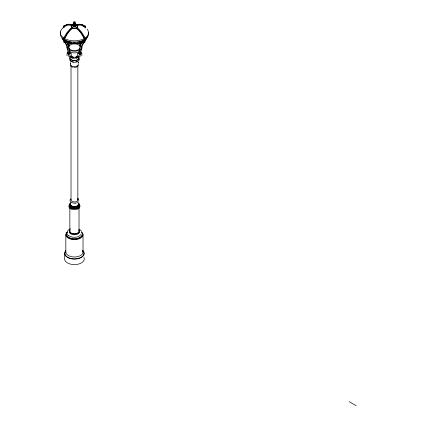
<?xml version="1.0" encoding="UTF-8"?>
<svg xmlns="http://www.w3.org/2000/svg" width="427" height="427" viewBox="0 0 427 427"><rect width="100%" height="100%" fill="white"/><g stroke="black" fill="none" stroke-linecap="round" stroke-linejoin="round"><path stroke-width="0.64" d="M78.232 63.025L78.242 62.604M78.269 62.187L78.216 62.769L78.258 62.353M70.61 64.039L70.594 62.539M78.878 200.535L78.237 198.923M67.055 232.469L68.128 230.174L70.38 228.765M70.225 64.183L70.636 63.511M63.265 38.377L63.666 37.987A1.719 0.993 -60 0 0 64.36 37.069L64.424 36.93A17.859 10.312 -60 0 1 70.418 28.71A6.122 3.533 -60 0 1 71.869 27.643L72.435 28.294A16.082 9.282 -60 0 0 65.961 36.348A6.095 3.517 -60 0 1 65.085 37.747A1.062 0.614 -60 0 0 64.749 38.627L64.749 39.887L63.831 40.416L63.265 40.09L63.265 38.377L63.831 38.702L63.831 40.416M63.831 38.702L64.231 38.313A1.719 0.993 -60 0 0 64.925 37.395L64.989 37.256A17.859 10.312 -60 0 1 70.983 29.036A6.122 3.533 -60 0 1 72.435 27.968M70.706 198.854C69.43 199.889 70.012 201.87 71.389 202.489M74.058 23.944L74.298 24.451L74.944 24.077M67.322 55.515L66.996 55.446L66.98 54.042A0.705 0.406 -60 0 1 67.263 53.386L68.101 52.905M63.265 27.846L63.265 26.132L64.231 25.876A1.719 0.993 60 0 0 64.674 25.903M76.433 27.968L76.999 27.643A6.122 3.533 60 0 1 78.445 28.71A17.859 10.312 60 0 1 84.439 36.93L84.503 37.069A1.719 0.993 60 0 0 85.197 37.987L85.597 38.377L85.597 40.09L85.037 40.416L84.114 39.887L84.114 38.627A1.062 0.614 60 0 0 83.783 37.747A6.095 3.517 60 0 1 82.907 36.348A16.082 9.282 60 0 0 76.433 28.294L76.433 27.968A6.122 3.533 60 0 1 77.879 29.036A17.859 10.312 60 0 1 83.873 37.256L83.938 37.395A1.719 0.993 60 0 0 84.631 38.313L85.037 38.702L85.037 40.416M63.265 40.09L63.724 39.823M63.58 39.743L63.863 42.108L64.712 42.599L66.142 41.937L65.363 42.385L64.803 42.059M64.007 39.989L64.888 39.967A1.537 0.891 -60 0 0 65.721 40.629L65.721 41.611L66.004 41.446M63.58 40.72L64.712 41.051L64.712 42.599M63.863 42.108L64.376 41.814M64.237 41.734L64.237 42.465L65.363 43.122L66.922 42.22L65.683 42.775A39.167 22.61 -60 0 1 68.795 53.322L69.686 52.969M85.037 38.702L85.597 38.377M85.597 40.09L85.138 39.823L85 42.108L84.151 42.599L82.865 41.857L83.148 40.629A1.537 0.891 60 0 0 83.975 39.967L84.397 39.722A14.096 8.14 0 0 1 64.466 39.722L64.888 39.967M83.975 39.967L84.856 39.989M79.176 52.969L80.073 53.322A39.167 22.61 60 0 1 83.18 42.775L81.947 42.22L83.5 43.122L84.631 42.465M83.148 41.611L83.569 41.366A12.922 7.462 0 0 1 65.294 41.366M84.151 42.599L84.151 41.051L85 40.56M84.151 41.051L85.283 40.72M66.052 41.867A12.522 7.227 0 0 0 83.286 41.611L82.721 41.937L83.5 42.385L84.066 42.059M67.546 53.551L67.802 52.751L68.934 53.402M68.678 53.551L69.927 52.831L69.927 53.482L68.678 54.202L68.678 53.551L67.546 52.9M73.161 57.047A8.449 4.878 -60 0 0 73.433 57.138L72.761 57.528A3.827 2.21 -60 0 1 71.357 56.61A2.824 1.633 -60 0 0 69.745 56.076L68.731 56.503L68.678 55.024A0.705 0.406 -60 0 1 68.96 54.368L71.026 53.178A7.851 4.532 -60 0 0 71.186 54.544A8.449 4.878 -60 0 0 72.905 56.93M80.815 49.687L81.829 48.945L81.883 47.397A0.705 0.406 -60 0 0 81.77 47.13M76.646 56.444A8.449 4.878 60 0 0 77.677 54.544A7.851 4.532 60 0 0 77.837 53.178L79.534 52.195A7.851 4.532 60 0 1 79.502 52.793M78.653 53.647L80.185 54.202L80.185 53.551L78.936 52.831L78.936 53.482M79.929 53.402L81.061 52.751L81.317 53.551M80.185 53.551L81.317 52.9M77.837 53.178L79.902 54.368L81.6 53.386A0.705 0.406 60 0 1 81.883 54.042L81.867 55.446L81.541 55.515M76.673 57.197L77.799 56.545M75.515 203.14L76.529 202.9M85.597 26.132L85.197 26.207A1.719 0.993 -60 0 1 84.503 26.09L84.439 26.026A17.859 10.312 -60 0 0 78.445 24.734A6.122 3.533 -60 0 0 76.999 25.332L76.433 25.006A6.122 3.533 -60 0 1 77.879 24.403A17.859 10.312 -60 0 1 83.873 25.7L83.938 25.764A1.719 0.993 -60 0 0 84.631 25.876L85.597 26.132L85.597 27.846L85.037 27.52M63.265 26.132L63.666 26.207A1.719 0.993 60 0 0 64.36 26.09L64.424 26.026A17.859 10.312 60 0 1 70.418 24.734A6.122 3.533 60 0 1 71.869 25.332L72.435 25.006A6.122 3.533 60 0 0 70.983 24.403A17.859 10.312 60 0 0 64.989 25.7L64.925 25.764A1.719 0.993 60 0 1 64.835 25.833M67.322 49.265L66.98 47.397A0.705 0.406 60 0 1 67.263 47.071M72.435 28.294L71.869 27.643M80.767 52.905L81.6 53.386M69.329 52.195L71.026 53.178M69.927 53.482L70.209 53.647M67.263 53.386L68.96 54.368M71.063 56.545L72.195 57.197M349.179 401.674L356.07 405.65M77.474 198.341L78.162 198.854M79.465 229.198L81.461 231.188M68.267 235.314L67.402 234.177M74.944 23.576L74.298 23.949L74.058 23.437A1.34 0.774 0 0 0 73.332 24.601A1.34 0.774 0 0 0 75.531 24.601A1.34 0.774 0 0 0 74.778 23.41M84.434 40.234L84.434 41.211M83.5 42.385L83.5 43.122M83.03 234.663L83.03 252.042M79.016 207.906L79.016 231.13M77.847 65.843L77.847 199.969M76.999 27.643L76.999 27.968M71.015 65.843L71.015 199.969M69.852 207.906L69.852 231.13M65.833 234.663L65.833 252.042A8.599 4.964 0 0 0 75.552 256.963A8.599 4.964 0 0 0 82.737 250.756M65.363 42.385L65.363 43.122M64.584 253.424L64.584 258.922A9.848 5.684 0 0 0 75.718 264.559A9.848 5.684 0 0 0 83.948 257.449M64.429 40.234L64.429 41.211M80.169 46.756A31.006 17.902 -60 0 1 80.479 42.3M79.337 45.182A31.006 17.902 -60 0 1 79.491 42.951M81.135 44.056A39.167 22.61 -60 0 1 81.285 42.903M83.916 26.351A1.062 0.614 -60 0 0 83.783 26.298A6.095 3.517 -60 0 1 83.078 26.031M82.021 25.369A16.082 9.282 -60 0 1 82.475 25.62M84.679 27.12A1.062 0.614 -60 0 0 84.349 26.623A6.095 3.517 -60 0 1 83.468 26.239A16.082 9.282 -60 0 0 76.999 25.657M82.315 41.707A12.522 7.227 0 0 1 80.692 42.353M71.192 43.074A12.522 7.227 0 0 1 68.742 42.529M68.171 42.353A12.522 7.227 0 0 1 66.548 41.707M87.305 36.738A12.922 7.462 0 0 1 84.685 40.629M63.244 39.818A12.922 7.462 0 0 1 61.952 38.019M86.526 38.371A12.522 7.227 0 0 1 85.277 40.111M63.201 39.695A12.522 7.227 0 0 1 62.337 38.371M88.256 32.377A14.096 8.14 0 0 1 85.384 39.092M63.479 39.092A14.096 8.14 0 0 1 60.815 31.865M82.566 40.907A12.922 7.462 0 0 1 76.679 42.46M75.558 42.545A12.922 7.462 0 0 1 73.311 42.545M72.184 42.46A12.922 7.462 0 0 1 67.973 41.574M67.397 41.371A12.922 7.462 0 0 1 66.297 40.907M79.134 55.777A3.827 2.21 60 0 1 77.96 56.545M79.902 54.368A0.705 0.406 60 0 1 80.185 55.024L80.132 56.503L79.118 56.076A2.824 1.633 60 0 0 77.506 56.61A3.827 2.21 60 0 1 76.107 57.528L75.43 57.138A8.449 4.878 60 0 0 76.433 56.631M80.922 52.831A39.167 22.61 60 0 1 83.607 43.004M79.321 52.889A31.006 17.902 60 0 1 82.085 42.14M84.349 37.421A1.062 0.614 60 0 1 84.557 37.779M84.034 36.973A6.095 3.517 60 0 1 83.932 36.818M80.548 31.545A16.082 9.282 60 0 1 81.093 32.238M70.61 56.503A3.827 2.21 -60 0 1 69.729 55.777M65.256 43.004A39.167 22.61 -60 0 1 67.946 52.831M66.777 42.14A31.006 17.902 -60 0 1 69.542 52.889M64.189 38.233A1.062 0.614 -60 0 1 64.253 37.934M66.276 34.459A16.082 9.282 -60 0 1 66.751 33.701M70.033 29.618A16.082 9.282 -60 0 1 70.636 29.031M64.728 37.122A6.095 3.517 -60 0 1 64.52 37.421M79.737 48.737A5.877 3.395 0 0 1 74.127 50.669A5.877 3.395 0 0 1 68.891 48.411M68.576 47.546A5.877 3.395 0 0 1 73.967 43.896A5.877 3.395 0 0 1 80.292 47.013M79.737 49.308A5.877 3.395 0 0 1 74.127 51.24A5.877 3.395 0 0 1 68.891 48.982M69.126 46.388A5.877 3.395 0 0 1 69.964 45.646M78.344 56.391A4.75 2.743 0 0 1 77.452 60.058A4.75 2.743 0 0 1 71.047 59.865A4.75 2.743 0 0 1 70.818 56.167M78.088 56.492A4.441 2.562 0 0 1 74.784 60.501A4.441 2.562 0 0 1 70.423 56.844M78.91 58.579A4.75 2.743 0 0 1 74.805 62.23A4.75 2.743 0 0 1 69.761 58.995M78.093 63.698A3.886 2.242 0 0 1 75.243 66.644A3.886 2.242 0 0 1 70.556 64.626M77.677 57.56A3.592 2.076 0 0 1 75.632 58.622M74.714 58.734A3.592 2.076 0 0 1 70.85 56.834M78.013 56.503A3.592 2.076 0 0 1 77.965 57.047M77.853 61.178A4.5 2.594 0 0 1 75.937 61.942M73.615 62.048A4.5 2.594 0 0 1 70.193 60.362M78.915 59.289A4.5 2.594 0 0 1 78.856 59.967M79.449 50.514A5.097 2.946 0 0 1 74.832 52.916A5.097 2.946 0 0 1 69.628 50.962M78.253 65.587A3.886 2.242 0 0 1 73.727 67.386M72.761 67.204A3.886 2.242 0 0 1 71.229 66.452M70.77 65.929A3.886 2.242 0 0 1 70.556 65.358M76.433 56.919A2.631 1.516 0 0 1 72.723 57.09M75.456 23.949A2.05 1.185 0 0 1 75.883 25.812A2.05 1.185 0 0 1 72.659 25.567A2.05 1.185 0 0 1 73.903 23.832M76.716 24.841A3.229 1.863 0 0 1 76.508 27.59A3.229 1.863 0 0 1 71.789 27.227A3.229 1.863 0 0 1 72.82 24.547M87.071 29.111A14.096 8.14 0 0 1 84.904 38.158M84.397 38.467A14.096 8.14 0 0 1 64.466 38.467M63.959 38.158A14.096 8.14 0 0 1 64.466 26.96M84.904 27.264A14.096 8.14 0 0 1 85.838 27.931M74.869 22.7A0.875 0.502 0 0 1 75.189 23.389A0.875 0.502 0 0 1 73.994 23.576A0.875 0.502 0 0 1 73.674 22.887M75.382 24.424A1.34 0.774 0 0 1 75.462 25.471A1.34 0.774 0 0 1 73.663 25.609A1.34 0.774 0 0 1 73.268 24.585M76.209 24.953A2.05 1.185 0 0 1 74.431 26.725A2.05 1.185 0 0 1 72.659 24.953M77.549 26.33A3.229 1.863 0 0 1 74.01 28.657A3.229 1.863 0 0 1 71.64 25.882M68.389 42.3A31.006 17.902 60 0 1 68.678 45.668M69.371 42.951A31.006 17.902 60 0 1 69.526 45.182M67.578 42.903A39.167 22.61 60 0 1 67.856 45.193M64.183 27.12A1.062 0.614 60 0 1 64.52 26.623A6.095 3.517 60 0 0 65.395 26.239A16.082 9.282 60 0 1 71.25 25.46M78.168 203.044A4.318 2.493 0 0 1 74.431 206.785A4.318 2.493 0 0 1 70.695 203.044M78.05 202.777A5.113 2.952 0 0 1 78.05 206.951A5.113 2.952 0 0 1 70.813 206.951A5.113 2.952 0 0 1 70.813 202.777M79.209 204.085A5.514 3.186 0 0 1 74.431 208.862A5.514 3.186 0 0 1 69.654 204.085M78.862 229.657A5.113 2.952 0 0 1 74.431 234.087A5.113 2.952 0 0 1 70.001 229.657M81.274 231.893A7.899 4.564 0 0 1 74.778 238.73A7.899 4.564 0 0 1 67.274 232.245M82.064 233.484A7.899 4.564 0 0 1 73.743 239.205A7.899 4.564 0 0 1 67.274 232.736M81.877 232.181A8.599 4.964 0 0 1 74.431 239.627A8.599 4.964 0 0 1 66.986 232.181M82.614 250.697A9.453 5.455 0 0 1 74.842 258.879A9.453 5.455 0 0 1 65.87 251.119M82.961 250.585A9.848 5.684 0 0 1 74.431 259.114A9.848 5.684 0 0 1 65.902 250.585M78.216 203.706A3.918 2.263 0 0 1 74.431 206.551A3.918 2.263 0 0 1 70.647 203.706M78.6 204.218A4.318 2.493 0 0 1 74.431 207.357A4.318 2.493 0 0 1 70.263 204.218M78.856 230.447A4.58 2.647 0 0 1 74.431 233.777A4.58 2.647 0 0 1 70.007 230.447M79.374 204.917A5.113 2.952 0 0 1 75.099 208.606A5.113 2.952 0 0 1 69.318 205.681M79.758 205.75A5.514 3.186 0 0 1 75.152 209.732A5.514 3.186 0 0 1 68.918 206.577M79.374 231.103A5.113 2.952 0 0 1 75.099 234.797A5.113 2.952 0 0 1 69.318 231.866M80.879 234.466A6.672 3.854 0 0 1 70.14 236.419M69.713 236.195A6.672 3.854 0 0 1 68.651 235.394M78.216 201.448A3.918 2.263 0 0 1 77.202 202.462M75.446 203.049A3.918 2.263 0 0 1 71.661 202.462M77.388 198.982A3.416 1.975 0 0 1 74.88 201.923A3.416 1.975 0 0 1 71.133 199.457M73.994 22.61A0.875 0.502 0 0 0 75.307 22.172A0.875 0.502 0 0 0 73.994 21.74A0.875 0.502 0 0 0 73.994 22.61"/></g></svg>
